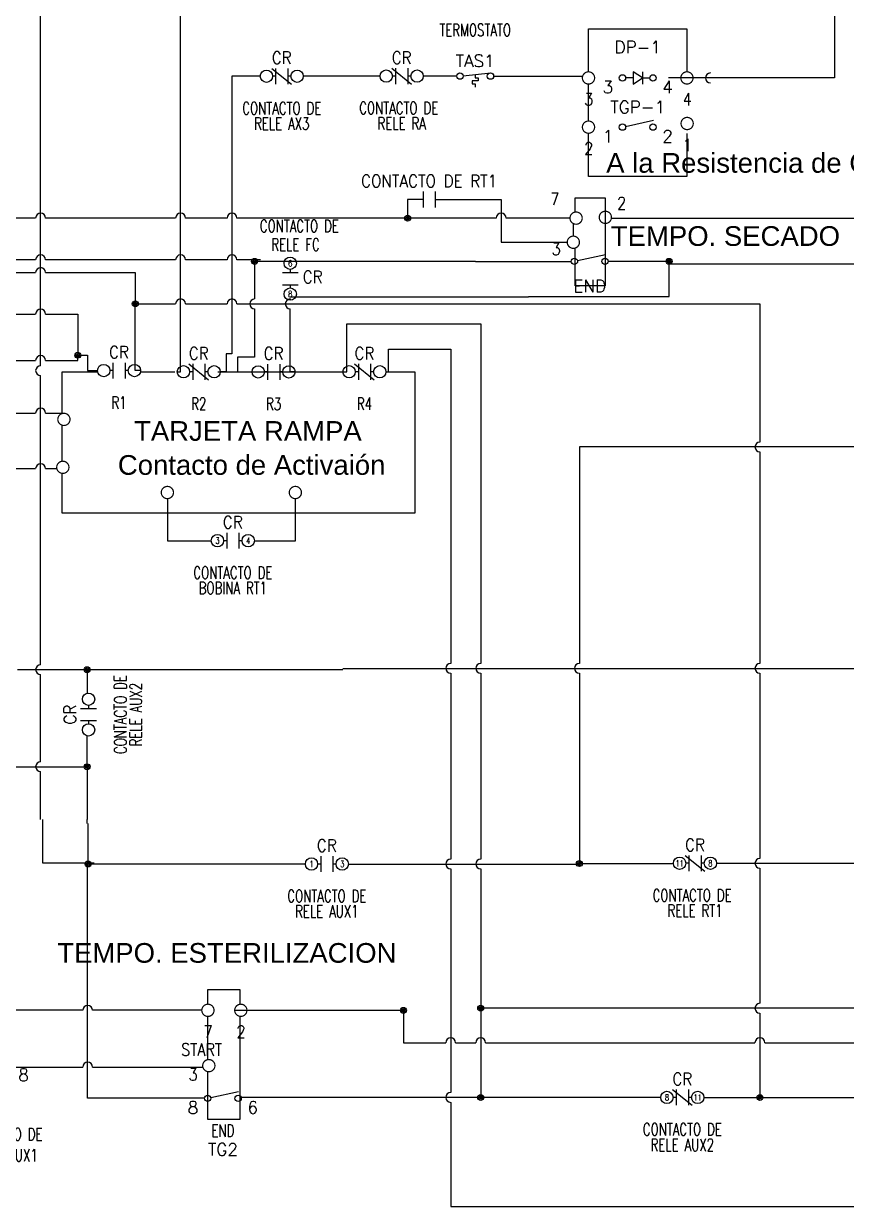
# Model space of a CAD drawing. Header units: inches. Extents: x 15.7 to 38.5, y 5.8 to 26.2.
# Drawn here: x 24.03 to 32.39, y 7.15 to 19.16 of the extents above; entities that cross this region are included whole.
import ezdxf
from ezdxf.enums import TextEntityAlignment as Align

# ---------------------------------------------------------------- set-up
doc = ezdxf.new("R2010")
doc.units = ezdxf.units.IN
doc.header["$MEASUREMENT"] = 0
for name, color, linetype in [('DESC', 150, 'Continuous'), ('DESCCHILD', 20, 'Continuous'), ('LOCBOX', 92, 'Continuous'), ('SYMS', 7, 'Continuous'), ('TAGS', 150, 'Continuous'), ('TERMS', 123, 'Continuous'), ('WIRES', 7, 'Continuous')]:
    doc.layers.add(name, color=color, linetype=linetype)
doc.styles.get("Standard").update_dxf_attribs({"font": 'arial.ttf'})
doc.styles.add('WD', font='romans.shx')

# ---------------------------------------------------------------- blocks, each defined once
blk = doc.blocks.new('HDI1T')
for p, q in [((-0.047, 0), (-0.125, 0)), ((0.047, 0), (-0.047, 0.062)), ((-0.047, 0.062), (-0.047, -0.062)), ((-0.047, -0.062), (0.047, 0)), ((0.047, 0.062), (0.047, -0.062)), ((0.047, 0), (0.125, 0))]:
    blk.add_line(p, q)
for centre in [(-0.155, 0), (0.155, 0)]:
    blk.add_circle(centre, 0.0322)
at = {"style": 'WD'}
for tag, width, p in [('INST', 0.7, (0, 0.888)), ('LOC', 0.7, (0, 0.719)), ('DESC1', 0.7, (0, 0.562)), ('DESC2', 0.7, (0, 0.406)), ('RATING1', 0.9, (0.006, 0.094))]:
    blk.add_attdef(tag, text='', height=0.125, dxfattribs=dict(at, width=width)).set_placement(p, align=Align.CENTER)
blk.add_attdef('TAG1', text='', height=0.125, dxfattribs=at).set_placement((0, 0.25), align=Align.CENTER)
for tag, p, height, flags in [('FAMILY', (0.205, 0.152), 0.01, 9), ('WDBLKNAM', (0.205, 0.134), 0.01, 9), ('X4TERM01', (-0.188, 0), 0.0125, 1), ('X1TERM02', (0.188, 0), 0.0125, 1)]:
    blk.add_attdef(tag, p, '', height=height, dxfattribs=dict(at, flags=flags))
at = {"linetype": 'Continuous', "style": 'WD', "flags": 9}
for tag, p in [('ASSYCODE', (0.219, 0.062)), ('MFG', (0.228, 0.089)), ('CAT', (0.23, 0.108))]:
    blk.add_attdef(tag, text='', height=0.01, dxfattribs=at).set_placement(p, align=Align.CENTER)
at = {"linetype": 'Continuous', "style": 'WD', "flags": 8}
blk.add_attdef('TERM01', text='', height=0.125, dxfattribs=at).set_placement((-0.25, -0.031), align=Align.TOP_RIGHT)
blk.add_attdef('TERM02', text='', height=0.125, dxfattribs=at).set_placement((0.25, -0.031), align=Align.TOP_LEFT)
at = {"style": 'WD', "width": 0.9}
blk.add_attdef('RATING2', text='', height=0.125, dxfattribs=at).set_placement((0.006, -0.188), align=Align.TOP_CENTER)
blk = doc.blocks.new('HT0002_1-')
at = {"const_width": 0.0125}
blk.add_lwpolyline([(0, 0.062, 1), (0, -0.062, 1)], format="xyb", close=True, dxfattribs=at)
at = {"style": 'WD', "width": 0.85}
for tag, p in [('INST', (0, 0.416)), ('LOC', (0, 0.26)), ('CNT', (0.001, 0.108)), ('TAGSTRIP', (0.002, -0.279)), ('DESC1', (0, -0.453)), ('DESC2', (0, -0.625)), ('DESC3', (0, -0.797))]:
    blk.add_attdef(tag, text='', height=0.125, dxfattribs=at).set_placement(p, align=Align.CENTER)
at = {"style": 'WD', "flags": 1}
for tag, p, height in [('X4TERM01', (-0.062, 0), 0.0125), ('X4TERMDESC01', (-0.055, -0.023), 0.025), ('X2TERMDESC01', (-0.006, 0.029), 0.025), ('STRIPSEQ', (0, 0), 0.00125), ('X2TERM01', (0, 0.062), 0.0125), ('X2PIN01', (0.033, 0.084), 0.0125), ('X1TERMDESC01', (0.039, 0.007), 0.025), ('X1TERM01', (0.062, 0), 0.0125), ('X1PIN01', (0.087, 0.016), 0.0125), ('X4PIN01', (-0.114, -0.038), 0.0125), ('LINKTERM', (0, -0.002), 0.00125), ('X8TERM01', (0, -0.062), 0.0125), ('X8TERMDESC01', (0, -0.054), 0.025), ('X8PIN01', (0.026, -0.096), 0.0125)]:
    blk.add_attdef(tag, p, '', height=height, dxfattribs=at)
at = {"linetype": 'Continuous', "style": 'WD', "width": 0.8, "flags": 1}
blk.add_attdef('MFG', text='', height=0.109, dxfattribs=at).set_placement((0.088, -0.406), align=Align.RIGHT)
at = {"style": 'WD', "width": 0.7, "flags": 1}
blk.add_attdef('ASSYCODE', (0.062, -0.281), '', height=0.01, dxfattribs=at)
at = {"style": 'WD', "flags": 9}
for tag, p in [('WDTYPE', (0.121, -0.263)), ('WDBLKNAM', (0.059, -0.575))]:
    blk.add_attdef(tag, text='', height=0.01, dxfattribs=at).set_placement(p, align=Align.RIGHT)
at = {"linetype": 'Continuous', "style": 'WD', "width": 0.8, "flags": 1}
blk.add_attdef('CAT', (-0.131, -0.563), '', height=0.109, dxfattribs=at)
blk = doc.blocks.new('HTG11')
blk.add_line((-0.124, 0.007), (0.159, 0.071))
for centre in [(-0.155, 0), (0.155, 0)]:
    blk.add_circle(centre, 0.0322)
at = {"style": 'WD', "width": 0.7}
for tag, p in [('INST', (0, 0.779)), ('LOC', (0, 0.609)), ('DESC1', (0, 0.453)), ('DESC2', (0, 0.297)), ('XREF', (0, -0.236)), ('WDTAGALT', (0, -0.391))]:
    blk.add_attdef(tag, text='', height=0.125, dxfattribs=at).set_placement(p, align=Align.CENTER)
at = {"style": 'WD'}
blk.add_attdef('TAG1', text='', height=0.125, dxfattribs=at).set_placement((0, 0.141), align=Align.CENTER)
for tag, p in [('X2LINK', (0, 0.266)), ('X8LINK', (0, -0.062))]:
    blk.add_attdef(tag, p, '', height=0.01, dxfattribs=at)
for tag, p, height, flags in [('X4TERM01', (-0.188, 0), 0.0125, 1), ('FAMILY', (0.038, 0.037), 0.01, 9), ('CONTACT', (0.038, 0.02), 0.01, 1), ('X1TERM02', (0.188, 0), 0.0125, 1)]:
    blk.add_attdef(tag, p, '', height=height, dxfattribs=dict(at, flags=flags))
at = {"linetype": 'Continuous', "style": 'WD', "flags": 9}
for tag, p in [('CAT', (0.063, -0.007)), ('ASSYCODE', (0.062, -0.043)), ('MFG', (0.063, -0.027))]:
    blk.add_attdef(tag, text='', height=0.01, dxfattribs=at).set_placement(p, align=Align.CENTER)
at = {"linetype": 'Continuous', "style": 'WD', "flags": 8}
blk.add_attdef('TERM01', text='', height=0.125, dxfattribs=at).set_placement((-0.25, -0.031), align=Align.TOP_RIGHT)
blk.add_attdef('TERM02', text='', height=0.125, dxfattribs=at).set_placement((0.25, -0.031), align=Align.TOP_LEFT)
blk = doc.blocks.new('HCR21T')
for p, q in [((-0.062, 0), (-0.094, 0)), ((0.094, 0), (0.062, 0))]:
    blk.add_line(p, q)
at = {"linetype": 'Continuous'}
for p, q in [((-0.062, 0.08), (-0.062, -0.08)), ((0.062, 0.08), (0.062, -0.08))]:
    blk.add_line(p, q, dxfattribs=at)
for centre in [(-0.156, 0), (0.156, 0)]:
    blk.add_circle(centre, 0.0625)
at = {"style": 'WD'}
for tag, width, p in [('INST', 0.7, (0, 0.451)), ('LOC', 0.7, (0, 0.281)), ('TAG2', 0.9, (0, 0.125)), ('XREF', 0.7, (0, -0.235)), ('DESC1', 0.7, (0, -0.387)), ('DESC2', 0.7, (0, -0.543))]:
    blk.add_attdef(tag, text='', height=0.125, dxfattribs=dict(at, width=width)).set_placement(p, align=Align.CENTER)
for tag, p in [('X2LINK', (0, 0.125)), ('X8LINK', (0, -0.125))]:
    blk.add_attdef(tag, p, '', height=0.01, dxfattribs=at)
at = {"linetype": 'Continuous', "style": 'WD', "width": 0.8, "flags": 8}
for tag, p in [('TERM01', (-0.156, 0)), ('TERM02', (0.156, 0))]:
    blk.add_attdef(tag, text='', height=0.0625, dxfattribs=at).set_placement(p, align=Align.MIDDLE_CENTER)
at = {"style": 'WD'}
for tag, p, height, flags in [('X4TERM01', (-0.219, 0), 0.0125, 1), ('FAMILY', (0.097, 0.053), 0.01, 9), ('CONTACT', (0.097, 0.036), 0.01, 1), ('X1TERM02', (0.219, 0), 0.0125, 1)]:
    blk.add_attdef(tag, p, '', height=height, dxfattribs=dict(at, flags=flags))
blk = doc.blocks.new('HTS12')
at = {"linetype": 'Continuous'}
blk.add_line((-0.123, 0.002), (0.159, 0.033), dxfattribs=at)
for p, q in [((0, 0.015), (0, -0.017)), ((0.031, -0.048), (-0.031, -0.048)), ((-0.031, -0.048), (-0.031, -0.079)), ((-0.031, -0.079), (0, -0.079)), ((0, -0.017), (0.031, -0.017)), ((0, -0.079), (0, -0.111)), ((0.031, -0.017), (0.031, -0.048))]:
    blk.add_line(p, q)
for centre in [(-0.155, 0), (0.155, 0)]:
    blk.add_circle(centre, 0.0322)
at = {"style": 'WD', "width": 0.7}
for tag, p in [('INST', (0, 0.732)), ('LOC', (0, 0.562)), ('DESC1', (0, 0.406)), ('DESC2', (0, 0.25)), ('XREF', (0, -0.314))]:
    blk.add_attdef(tag, text='', height=0.125, dxfattribs=at).set_placement(p, align=Align.CENTER)
at = {"style": 'WD'}
blk.add_attdef('TAG1', text='', height=0.125, dxfattribs=at).set_placement((0, 0.094), align=Align.CENTER)
for tag, p, height, flags in [('X4TERM01', (-0.188, 0), 0.0125, 1), ('FAMILY', (0.038, 0.037), 0.01, 9), ('CONTACT', (0.038, 0.02), 0.01, 1), ('X1TERM02', (0.188, 0), 0.0125, 1)]:
    blk.add_attdef(tag, p, '', height=height, dxfattribs=dict(at, flags=flags))
for tag, p in [('X2LINK', (0, 0.078)), ('X8LINK', (0, -0.141))]:
    blk.add_attdef(tag, p, '', height=0.01, dxfattribs=at)
at = {"linetype": 'Continuous', "style": 'WD', "flags": 9}
for tag, p in [('CAT', (0.063, -0.007)), ('ASSYCODE', (0.062, -0.047)), ('MFG', (0.063, -0.027))]:
    blk.add_attdef(tag, text='', height=0.01, dxfattribs=at).set_placement(p, align=Align.CENTER)
at = {"linetype": 'Continuous', "style": 'WD', "flags": 8}
blk.add_attdef('TERM01', text='', height=0.125, dxfattribs=at).set_placement((-0.25, -0.016), align=Align.TOP_RIGHT)
blk.add_attdef('TERM02', text='', height=0.125, dxfattribs=at).set_placement((0.25, -0.016), align=Align.TOP_LEFT)
at = {"style": 'WD', "width": 0.7}
for tag, p in [('RATING1', (0.275, -0.299)), ('WDTAGALT', (0.281, -0.466))]:
    blk.add_attdef(tag, p, '', height=0.125, dxfattribs=at)
blk = doc.blocks.new('HCR22T')
at = {"linetype": 'Continuous'}
for p, q in [((-0.1, 0.08), (0.1, -0.08)), ((-0.062, 0.08), (-0.062, -0.08)), ((0.062, 0.08), (0.062, -0.08))]:
    blk.add_line(p, q, dxfattribs=at)
for p, q in [((-0.062, 0), (-0.094, 0)), ((0.094, 0), (0.062, 0))]:
    blk.add_line(p, q)
for centre in [(-0.156, 0), (0.156, 0)]:
    blk.add_circle(centre, 0.0625)
at = {"style": 'WD'}
for tag, width, p in [('INST', 0.7, (0, 0.451)), ('LOC', 0.7, (0, 0.281)), ('TAG2', 0.9, (0, 0.125)), ('XREF', 0.7, (0, -0.235)), ('DESC1', 0.7, (0, -0.387)), ('DESC2', 0.7, (0, -0.543)), ('DESC3', 0.7, (0, -0.699))]:
    blk.add_attdef(tag, text='', height=0.125, dxfattribs=dict(at, width=width)).set_placement(p, align=Align.CENTER)
for tag, p in [('X2LINK', (0, 0.125)), ('X8LINK', (0, -0.125))]:
    blk.add_attdef(tag, p, '', height=0.01, dxfattribs=at)
at = {"linetype": 'Continuous', "style": 'WD', "width": 0.8, "flags": 8}
for tag, p in [('TERM01', (-0.156, 0)), ('TERM02', (0.156, 0))]:
    blk.add_attdef(tag, text='', height=0.0625, dxfattribs=at).set_placement(p, align=Align.MIDDLE_CENTER)
at = {"style": 'WD'}
for tag, p, height, flags in [('X4TERM01', (-0.219, 0), 0.0125, 1), ('FAMILY', (0.097, 0.053), 0.01, 9), ('CONTACT', (0.097, 0.036), 0.01, 1), ('X1TERM02', (0.219, 0), 0.0125, 1)]:
    blk.add_attdef(tag, p, '', height=height, dxfattribs=dict(at, flags=flags))
blk = doc.blocks.new('WDDOT')
for radius in [0.03, 0.0187, 0.00929]:
    blk.add_circle((0, 0), radius)
blk = doc.blocks.new('VCR21T')
at = {"linetype": 'Continuous'}
for p, q in [((-0.08, 0.062), (0.08, 0.062)), ((-0.08, -0.062), (0.08, -0.062))]:
    blk.add_line(p, q, dxfattribs=at)
for p, q in [((0, 0.094), (0, 0.062)), ((0, -0.062), (0, -0.094))]:
    blk.add_line(p, q)
for centre in [(0, 0.156), (0, -0.156)]:
    blk.add_circle(centre, 0.0625)
at = {"style": 'WD'}
for tag, p, width in [('INST', (0.125, 0.326), 0.7), ('LOC', (0.125, 0.156), 0.7), ('TAG2', (0.127, -0.045), 0.9), ('XREF', (0.129, -0.199), 0.7), ('DESC1', (0.129, -0.351), 0.7), ('DESC2', (0.129, -0.499), 0.7), ('DESC3', (0.129, -0.646), 0.7)]:
    blk.add_attdef(tag, p, '', height=0.125, dxfattribs=dict(at, width=width))
at = {"linetype": 'Continuous', "style": 'WD', "width": 0.8, "flags": 8}
for tag, p in [('TERM01', (0, 0.156)), ('TERM02', (0, -0.156))]:
    blk.add_attdef(tag, text='', height=0.0625, dxfattribs=at).set_placement(p, align=Align.MIDDLE_CENTER)
at = {"style": 'WD'}
for tag, p, height, flags in [('X2TERM01', (0, 0.219), 0.0125, 1), ('FAMILY', (-0.181, 0.003), 0.01, 9), ('CONTACT', (-0.181, -0.014), 0.01, 1), ('X8TERM02', (0, -0.219), 0.0125, 1)]:
    blk.add_attdef(tag, p, '', height=height, dxfattribs=dict(at, flags=flags))
at = {"color": 7, "style": 'WD'}
for tag, p in [('X4LINK', (-0.141, 0)), ('X1LINK', (0.125, 0))]:
    blk.add_attdef(tag, p, '', height=0.01, dxfattribs=at)
blk = doc.blocks.new('HCR21')
at = {"linetype": 'Continuous'}
for p, q in [((-0.062, 0.08), (-0.062, -0.08)), ((0.062, 0.08), (0.062, -0.08))]:
    blk.add_line(p, q, dxfattribs=at)
at = {"style": 'WD'}
for tag, width, p in [('INST', 0.7, (0, 0.451)), ('LOC', 0.7, (0, 0.281)), ('TAG2', 0.9, (0, 0.125)), ('XREF', 0.7, (0, -0.297)), ('DESC1', 0.7, (0, -0.449)), ('DESC2', 0.7, (0, -0.597)), ('DESC3', 0.7, (0, -0.744))]:
    blk.add_attdef(tag, text='', height=0.125, dxfattribs=dict(at, width=width)).set_placement(p, align=Align.CENTER)
for tag, p in [('X2LINK', (0, 0.125)), ('X8LINK', (0, -0.125))]:
    blk.add_attdef(tag, p, '', height=0.01, dxfattribs=at)
for tag, p, height, flags in [('X4TERM01', (-0.062, 0), 0.0125, 1), ('X1TERM02', (0.062, 0), 0.0125, 1), ('FAMILY', (0.097, 0.053), 0.01, 9), ('CONTACT', (0.097, 0.036), 0.01, 1)]:
    blk.add_attdef(tag, p, '', height=height, dxfattribs=dict(at, flags=flags))
at = {"linetype": 'Continuous', "style": 'WD', "flags": 8}
blk.add_attdef('TERM01', text='', height=0.125, dxfattribs=at).set_placement((-0.125, -0.016), align=Align.TOP_RIGHT)
blk.add_attdef('TERM02', text='', height=0.125, dxfattribs=at).set_placement((0.125, -0.016), align=Align.TOP_LEFT)

msp = doc.modelspace()

# ---------------------------------------------------------------- linework, layer by layer
at = {"layer": 'LOCBOX'}
for points in [[(29.77, 18.669), (29.77, 19.107), (30.77, 19.107), (30.77, 18.669)], [(29.77, 18.169), (29.77, 18.544)], [(30.77, 18.044), (30.77, 17.607), (29.77, 17.607), (29.77, 18.044)], [(29.635, 17.245), (29.635, 17.389), (29.94, 17.389), (29.94, 16.495), (29.635, 16.495), (29.635, 16.876)], [(29.617, 17.001), (29.617, 17.12)], [(27.71, 15.621), (28.007, 15.621), (28.007, 14.188), (24.424, 14.188), (24.424, 14.589)], [(24.424, 15.201), (24.424, 15.621), (24.782, 15.621)], [(25.22, 15.621), (25.567, 15.621)], [(26.005, 15.621), (26.314, 15.621)], [(26.177, 15.621), (27.273, 15.621)], [(24.424, 14.714), (24.424, 15.076)], [(25.903, 9.2), (25.903, 9.347), (26.228, 9.347), (26.228, 9.2)], [(26.228, 9.075), (26.228, 8.027), (25.903, 8.027), (25.903, 8.512)], [(25.903, 8.637), (25.903, 9.075)]]:
    msp.add_lwpolyline(points, dxfattribs=at)
at = {"layer": 'WIRES'}
for p, q in [((24.204, 15.684), (24.204, 23.104)), ((32.27, 22.107), (32.27, 18.607)), ((25.626, 15.622), (25.626, 19.824)), ((26.435, 18.624), (26.148, 18.624)), ((26.148, 18.624), (26.148, 15.806)), ((27.653, 18.625), (26.872, 18.625)), ((28.431, 18.625), (28.09, 18.625)), ((28.806, 18.625), (29.707, 18.625)), ((32.27, 18.607), (30.582, 18.607)), ((28.088, 17.372), (27.933, 17.372)), ((27.933, 17.372), (27.933, 17.183)), ((28.213, 17.372), (28.883, 17.372)), ((28.883, 17.372), (28.883, 16.938)), ((24.154, 17.183), (22.198, 17.183)), ((25.576, 17.183), (24.254, 17.183)), ((26.098, 17.183), (25.676, 17.183)), ((28.609, 17.183), (26.198, 17.183)), ((28.833, 17.183), (28.609, 17.183)), ((29.581, 17.183), (28.933, 17.183)), ((30.003, 17.184), (33.12, 17.184)), ((28.883, 16.938), (29.554, 16.938)), ((24.154, 16.759), (22.248, 16.759)), ((25.576, 16.759), (24.254, 16.759)), ((26.098, 16.759), (25.676, 16.759)), ((26.437, 16.759), (26.198, 16.759)), ((28.622, 16.744), (26.378, 16.744)), ((26.378, 16.744), (26.378, 16.362)), ((28.622, 16.744), (29.108, 16.744)), ((29.108, 16.744), (29.595, 16.744)), ((30.56, 16.744), (29.97, 16.744)), ((30.589, 16.763), (30.56, 16.763)), ((30.589, 16.386), (30.589, 16.763)), ((30.589, 16.72), (33.115, 16.72)), ((22.248, 16.63), (24.154, 16.63)), ((24.254, 16.63), (25.166, 16.63)), ((25.166, 16.63), (25.166, 16.312)), ((26.74, 16.383), (29.162, 16.383)), ((26.74, 16.362), (26.74, 16.349)), ((29.162, 16.386), (30.589, 16.386)), ((25.166, 15.634), (25.166, 16.312)), ((25.166, 16.312), (25.576, 16.312)), ((25.676, 16.312), (26.098, 16.312)), ((26.198, 16.312), (31.511, 16.312)), ((26.378, 16.262), (26.378, 15.77)), ((26.74, 15.621), (26.74, 16.262)), ((31.511, 16.312), (31.511, 14.909)), ((23.93, 16.209), (24.154, 16.209)), ((24.254, 16.209), (24.582, 16.209)), ((24.582, 16.209), (24.582, 15.79)), ((27.316, 15.622), (27.316, 16.108)), ((27.316, 16.108), (28.675, 16.108)), ((28.675, 16.108), (28.675, 12.66)), ((22.248, 15.737), (24.154, 15.737)), ((24.254, 15.737), (24.582, 15.737)), ((24.582, 15.79), (24.682, 15.79)), ((24.582, 15.737), (24.582, 15.79)), ((24.682, 15.79), (24.682, 15.634)), ((26.148, 15.806), (26.089, 15.806)), ((26.089, 15.806), (26.089, 15.622)), ((26.378, 15.77), (26.203, 15.77)), ((26.203, 15.77), (26.203, 15.621)), ((27.738, 15.622), (27.738, 15.851)), ((27.738, 15.851), (28.37, 15.851)), ((28.37, 15.851), (28.37, 12.66)), ((24.682, 15.634), (24.782, 15.634)), ((25.22, 15.634), (25.166, 15.634)), ((25.592, 15.622), (25.626, 15.622)), ((26.089, 15.622), (26.03, 15.622)), ((26.203, 15.621), (26.353, 15.621)), ((26.79, 15.621), (26.74, 15.621)), ((27.276, 15.622), (27.316, 15.622)), ((24.204, 12.647), (24.204, 15.584)), ((22.553, 15.203), (24.154, 15.203)), ((24.254, 15.203), (24.441, 15.203)), ((33.17, 14.859), (29.677, 14.859)), ((29.677, 14.859), (29.677, 14.739)), ((31.511, 14.809), (31.511, 12.66)), ((29.677, 14.739), (29.677, 12.66)), ((23.485, 14.639), (24.154, 14.639)), ((24.254, 14.639), (24.367, 14.639)), ((25.492, 14.333), (25.492, 13.907)), ((26.792, 13.907), (26.792, 14.333)), ((25.492, 13.907), (25.939, 13.907)), ((26.376, 13.907), (26.792, 13.907)), ((23.97, 12.597), (24.677, 12.597)), ((24.204, 11.661), (24.204, 12.547)), ((24.677, 12.597), (24.677, 12.478)), ((24.677, 12.597), (27.274, 12.597)), ((27.274, 12.61), (32.467, 12.61)), ((28.37, 12.56), (28.37, 10.673)), ((28.675, 12.56), (28.675, 10.673)), ((29.677, 12.56), (29.677, 10.627)), ((31.511, 12.56), (31.511, 10.68)), ((24.677, 12.478), (24.677, 12.36)), ((24.677, 11.767), (24.677, 11.922)), ((24.677, 11.611), (24.677, 11.767)), ((23.236, 11.611), (24.677, 11.611)), ((24.204, 11.076), (24.204, 11.561)), ((24.677, 11.611), (24.677, 11.076)), ((24.224, 11.076), (24.224, 10.636)), ((24.677, 11.035), (24.677, 11.076)), ((24.687, 10.623), (24.687, 11.035)), ((24.224, 10.636), (24.75, 10.636)), ((24.682, 8.243), (24.682, 10.615)), ((26.894, 10.623), (24.687, 10.623)), ((27.331, 10.623), (29.677, 10.623)), ((28.37, 10.573), (28.37, 8.302)), ((28.675, 10.573), (28.675, 8.252)), ((29.677, 10.627), (30.633, 10.627)), ((31.071, 10.63), (35.224, 10.63)), ((31.511, 10.58), (31.511, 9.208)), ((24.632, 9.137), (22.198, 9.137)), ((25.841, 9.137), (24.732, 9.137)), ((26.176, 9.137), (27.89, 9.137)), ((27.89, 9.137), (27.89, 9.102)), ((35.224, 9.158), (28.675, 9.158)), ((27.89, 9.102), (27.89, 8.808)), ((31.511, 9.108), (31.511, 8.252)), ((27.89, 8.808), (28.32, 8.808)), ((28.42, 8.808), (28.625, 8.808)), ((28.725, 8.808), (31.461, 8.808)), ((31.561, 8.808), (37.066, 8.808)), ((23.914, 8.56), (24.632, 8.56)), ((24.732, 8.56), (25.851, 8.56)), ((25.868, 8.243), (24.682, 8.243)), ((30.504, 8.252), (26.243, 8.252)), ((28.37, 8.202), (28.37, 7.146)), ((30.942, 8.252), (35.38, 8.252)), ((28.37, 7.146), (35.224, 7.146))]:
    msp.add_line(p, q, dxfattribs=at)
for centre, start, end in [((31.009, 18.607), 90, 270), ((24.204, 17.183), 0, 180), ((25.626, 17.183), 0, 180), ((26.148, 17.183), 0, 180), ((28.883, 17.183), 0, 180), ((24.204, 16.759), 0, 180), ((25.626, 16.759), 0, 180), ((26.148, 16.759), 0, 180), ((24.204, 16.63), 0, 180), ((25.626, 16.312), 0, 180), ((26.148, 16.312), 0, 180), ((26.378, 16.312), 90, 270), ((26.74, 16.312), 90, 270), ((24.204, 16.209), 0, 180), ((24.204, 15.737), 0, 180), ((24.204, 15.634), 90, 270), ((24.204, 15.203), 0, 180), ((31.511, 14.859), 90, 270), ((24.204, 14.639), 0, 180), ((24.204, 12.597), 90, 270), ((28.37, 12.61), 90, 270), ((28.675, 12.61), 90, 270), ((29.677, 12.61), 90, 270), ((31.511, 12.61), 90, 270), ((24.204, 11.611), 90, 270), ((28.37, 10.623), 90, 270), ((28.675, 10.623), 90, 270), ((31.511, 10.63), 90, 270), ((24.682, 9.137), 0, 180), ((31.511, 9.158), 90, 270), ((28.37, 8.808), 0, 180), ((28.675, 8.808), 0, 180), ((31.511, 8.808), 0, 180), ((24.682, 8.56), 0, 180), ((28.37, 8.252), 90, 270)]:
    msp.add_arc(centre, 0.05, start, end, dxfattribs=at)

# ---------------------------------------------------------------- block references
at = {"layer": 'SYMS'}
ref = msp.add_blockref('HTS12', (28.619, 18.625), dxfattribs=at)
ref.add_attrib('DESC1', 'TERMOSTATO', dxfattribs={"layer": 'DESC', "height": 0.125, "style": 'WD', "width": 0.7}).set_placement((28.619, 19.031), align=Align.CENTER)
ref.add_attrib('TAG1', 'TAS1', dxfattribs={"layer": 'TAGS', "height": 0.125, "style": 'WD'}).set_placement((28.619, 18.718), align=Align.CENTER)
ref = msp.add_blockref('HDI1T', (30.27, 18.607), dxfattribs=at)
ref.add_attrib('TERM01', '3', dxfattribs={"layer": 'TERMS', "linetype": 'Continuous', "height": 0.125, "style": 'WD', "flags": 8}).set_placement((30.02, 18.576), align=Align.TOP_RIGHT)
ref.add_attrib('TERM02', '4', dxfattribs={"layer": 'TERMS', "linetype": 'Continuous', "height": 0.125, "style": 'WD', "flags": 8}).set_placement((30.52, 18.576), align=Align.TOP_LEFT)
ref.add_attrib('TAG1', 'DP-1', dxfattribs={"layer": 'TAGS', "height": 0.125, "style": 'WD'}).set_placement((30.27, 18.857), align=Align.CENTER)
ref = msp.add_blockref('HCR22T', (26.654, 18.624), dxfattribs=at)
ref.add_attrib('DESC2', 'RELE AX3', dxfattribs={"layer": 'DESCCHILD', "height": 0.125, "style": 'WD', "width": 0.7}).set_placement((26.654, 18.081), align=Align.CENTER)
ref.add_attrib('DESC1', 'CONTACTO DE', dxfattribs={"layer": 'DESCCHILD', "height": 0.125, "style": 'WD', "width": 0.7}).set_placement((26.654, 18.237), align=Align.CENTER)
ref.add_attrib('TAG2', 'CR', dxfattribs={"layer": 'TAGS', "height": 0.125, "style": 'WD', "width": 0.9}).set_placement((26.654, 18.749), align=Align.CENTER)
ref = msp.add_blockref('HCR22T', (27.872, 18.625), dxfattribs=at)
ref.add_attrib('DESC2', 'RELE RA', dxfattribs={"layer": 'DESCCHILD', "height": 0.125, "style": 'WD', "width": 0.7}).set_placement((27.872, 18.082), align=Align.CENTER)
ref.add_attrib('DESC1', 'CONTACTO DE ', dxfattribs={"layer": 'DESCCHILD', "height": 0.125, "style": 'WD', "width": 0.7}).set_placement((27.872, 18.238), align=Align.CENTER)
ref.add_attrib('TAG2', 'CR', dxfattribs={"layer": 'TAGS', "height": 0.125, "style": 'WD', "width": 0.9}).set_placement((27.872, 18.75), align=Align.CENTER)
ref = msp.add_blockref('HT0002_1-', (29.77, 18.607), dxfattribs=at)
ref.add_attrib('TAGSTRIP', '3', dxfattribs={"layer": 'TAGS', "height": 0.125, "style": 'WD', "width": 0.85}).set_placement((29.772, 18.328), align=Align.CENTER)
ref = msp.add_blockref('HT0002_1-', (30.77, 18.607), dxfattribs=at)
ref.add_attrib('TAGSTRIP', '4', dxfattribs={"layer": 'TAGS', "height": 0.125, "style": 'WD', "width": 0.85}).set_placement((30.772, 18.328), align=Align.CENTER)
ref = msp.add_blockref('HTG11', (30.27, 18.107), dxfattribs=at)
ref.add_attrib('TERM02', '2', dxfattribs={"layer": 'TERMS', "linetype": 'Continuous', "height": 0.125, "style": 'WD', "flags": 8}).set_placement((30.52, 18.076), align=Align.TOP_LEFT)
ref.add_attrib('TERM01', '1', dxfattribs={"layer": 'TERMS', "linetype": 'Continuous', "height": 0.125, "style": 'WD', "flags": 8}).set_placement((30.02, 18.076), align=Align.TOP_RIGHT)
ref.add_attrib('TAG1', 'TGP-1', dxfattribs={"layer": 'TAGS', "height": 0.125, "style": 'WD'}).set_placement((30.27, 18.248), align=Align.CENTER)
ref = msp.add_blockref('HT0002_1-', (29.77, 18.107), dxfattribs=at)
ref.add_attrib('TAGSTRIP', '2', dxfattribs={"layer": 'TAGS', "height": 0.125, "style": 'WD', "width": 0.85}).set_placement((29.772, 17.828), align=Align.CENTER)
ref = msp.add_blockref('HT0002_1-', (30.772, 18.144), dxfattribs=at)
ref.add_attrib('TAGSTRIP', '1', dxfattribs={"layer": 'TAGS', "height": 0.125, "style": 'WD', "width": 0.85}).set_placement((30.774, 17.864), align=Align.CENTER)
ref = msp.add_blockref('HCR21', (28.151, 17.372), dxfattribs=at)
ref.add_attrib('TAG2', 'CONTACTO DE RT1', dxfattribs={"layer": 'TAGS', "height": 0.125, "style": 'WD', "width": 0.9}).set_placement((28.151, 17.497), align=Align.CENTER)
ref = msp.add_blockref('HT0002_1-', (29.644, 17.183), dxfattribs=at)
ref.add_attrib('TAGSTRIP', '7', dxfattribs={"layer": 'TAGS', "height": 0.125, "style": 'WD', "width": 0.85}).set_placement((29.428, 17.315), align=Align.CENTER)
ref = msp.add_blockref('HT0002_1-', (29.941, 17.191), dxfattribs=at)
ref.add_attrib('TAGSTRIP', '2', dxfattribs={"layer": 'TAGS', "height": 0.125, "style": 'WD', "width": 0.85}).set_placement((30.106, 17.272), align=Align.CENTER)
for name, p in [('WDDOT', (27.933, 17.183)), ('WDDOT', (26.378, 16.744)), ('WDDOT', (30.589, 16.744)), ('WDDOT', (25.166, 16.312)), ('WDDOT', (24.582, 15.79)), ('HT0002_1-', (24.441, 15.139)), ('HT0002_1-', (24.43, 14.652)), ('HT0002_1-', (25.492, 14.396)), ('HT0002_1-', (26.792, 14.396)), ('WDDOT', (24.677, 12.597)), ('WDDOT', (24.677, 11.611)), ('WDDOT', (24.687, 10.623)), ('WDDOT', (24.687, 10.623)), ('WDDOT', (29.677, 10.627)), ('WDDOT', (27.89, 9.137)), ('WDDOT', (28.675, 9.158)), ('WDDOT', (28.675, 8.252)), ('WDDOT', (31.511, 8.252))]:
    msp.add_blockref(name, p, dxfattribs=at)
ref = msp.add_blockref('VCR21T', (26.74, 16.568), dxfattribs=at)
ref.add_attrib('DESC2', 'RELE FC', (26.548, 16.852), dxfattribs={"layer": 'DESCCHILD', "height": 0.125, "style": 'WD', "width": 0.7})
ref.add_attrib('DESC1', 'CONTACTO DE', (26.431, 17.041), dxfattribs={"layer": 'DESCCHILD', "height": 0.125, "style": 'WD', "width": 0.7})
ref.add_attrib('TAG2', 'CR', (26.867, 16.523), dxfattribs={"layer": 'TAGS', "height": 0.125, "style": 'WD', "width": 0.9})
ref.add_attrib('TERM02', '8', dxfattribs={"layer": 'TERMS', "linetype": 'Continuous', "height": 0.0625, "style": 'WD', "width": 0.8, "flags": 8}).set_placement((26.74, 16.412), align=Align.MIDDLE_CENTER)
ref.add_attrib('TERM01', '6', dxfattribs={"layer": 'TERMS', "linetype": 'Continuous', "height": 0.0625, "style": 'WD', "width": 0.8, "flags": 8}).set_placement((26.74, 16.724), align=Align.MIDDLE_CENTER)
ref = msp.add_blockref('HT0002_1-', (29.616, 16.938), dxfattribs=at)
ref.add_attrib('TAGSTRIP', '3', dxfattribs={"layer": 'TAGS', "height": 0.125, "style": 'WD', "width": 0.85}).set_placement((29.442, 16.808), align=Align.CENTER)
ref = msp.add_blockref('HTG11', (29.782, 16.744), dxfattribs=at)
ref.add_attrib('TAG1', 'END', dxfattribs={"layer": 'TAGS', "height": 0.125, "style": 'WD'}).set_placement((29.782, 16.431), align=Align.CENTER)
ref = msp.add_blockref('HCR21T', (25.001, 15.634), dxfattribs=at)
ref.add_attrib('DESC1', 'R1', dxfattribs={"layer": 'DESCCHILD', "height": 0.125, "style": 'WD', "width": 0.7}).set_placement((25.001, 15.247), align=Align.CENTER)
ref.add_attrib('TAG2', 'CR', dxfattribs={"layer": 'TAGS', "height": 0.125, "style": 'WD', "width": 0.9}).set_placement((25.001, 15.759), align=Align.CENTER)
ref = msp.add_blockref('HCR22T', (25.811, 15.622), dxfattribs=at)
ref.add_attrib('DESC1', 'R2', dxfattribs={"layer": 'DESCCHILD', "height": 0.125, "style": 'WD', "width": 0.7}).set_placement((25.811, 15.235), align=Align.CENTER)
ref.add_attrib('TAG2', 'CR', dxfattribs={"layer": 'TAGS', "height": 0.125, "style": 'WD', "width": 0.9}).set_placement((25.811, 15.747), align=Align.CENTER)
ref = msp.add_blockref('HCR21T', (26.571, 15.621), dxfattribs=at)
ref.add_attrib('DESC1', 'R3', dxfattribs={"layer": 'DESCCHILD', "height": 0.125, "style": 'WD', "width": 0.7}).set_placement((26.571, 15.234), align=Align.CENTER)
ref.add_attrib('TAG2', 'CR', dxfattribs={"layer": 'TAGS', "height": 0.125, "style": 'WD', "width": 0.9}).set_placement((26.571, 15.746), align=Align.CENTER)
ref = msp.add_blockref('HCR22T', (27.494, 15.622), dxfattribs=at)
ref.add_attrib('DESC1', 'R4', dxfattribs={"layer": 'DESCCHILD', "height": 0.125, "style": 'WD', "width": 0.7}).set_placement((27.494, 15.235), align=Align.CENTER)
ref.add_attrib('TAG2', 'CR', dxfattribs={"layer": 'TAGS', "height": 0.125, "style": 'WD', "width": 0.9}).set_placement((27.494, 15.747), align=Align.CENTER)
ref = msp.add_blockref('HCR21T', (26.157, 13.907), dxfattribs=at)
ref.add_attrib('TERM02', '4', dxfattribs={"layer": 'TERMS', "linetype": 'Continuous', "height": 0.0625, "style": 'WD', "width": 0.8, "flags": 8}).set_placement((26.314, 13.907), align=Align.MIDDLE_CENTER)
ref.add_attrib('TERM01', '3', dxfattribs={"layer": 'TERMS', "linetype": 'Continuous', "height": 0.0625, "style": 'WD', "width": 0.8, "flags": 8}).set_placement((26.001, 13.907), align=Align.MIDDLE_CENTER)
ref.add_attrib('DESC2', 'BOBINA RT1', dxfattribs={"layer": 'DESCCHILD', "height": 0.125, "style": 'WD', "width": 0.7}).set_placement((26.157, 13.364), align=Align.CENTER)
ref.add_attrib('DESC1', 'CONTACTO DE', dxfattribs={"layer": 'DESCCHILD', "height": 0.125, "style": 'WD', "width": 0.7}).set_placement((26.157, 13.52), align=Align.CENTER)
ref.add_attrib('TAG2', 'CR', dxfattribs={"layer": 'TAGS', "height": 0.125, "style": 'WD', "width": 0.9}).set_placement((26.157, 14.032), align=Align.CENTER)
ref = msp.add_blockref('HCR21T', (24.691, 12.141), dxfattribs=dict(at, rotation=90))
ref.add_attrib('DESC2', 'RELE AUX2', dxfattribs={"layer": 'DESCCHILD', "height": 0.125, "rotation": 90, "style": 'WD', "width": 0.7}).set_placement((25.234, 12.141), align=Align.CENTER)
ref.add_attrib('DESC1', 'CONTACTO DE', dxfattribs={"layer": 'DESCCHILD', "height": 0.125, "rotation": 90, "style": 'WD', "width": 0.7}).set_placement((25.078, 12.141), align=Align.CENTER)
ref.add_attrib('TAG2', 'CR', dxfattribs={"layer": 'TAGS', "height": 0.125, "rotation": 90, "style": 'WD', "width": 0.9}).set_placement((24.566, 12.141), align=Align.CENTER)
ref = msp.add_blockref('HCR21T', (27.112, 10.623), dxfattribs=at)
ref.add_attrib('TERM02', '3', dxfattribs={"layer": 'TERMS', "linetype": 'Continuous', "height": 0.0625, "style": 'WD', "width": 0.8, "flags": 8}).set_placement((27.269, 10.623), align=Align.MIDDLE_CENTER)
ref.add_attrib('TERM01', '1', dxfattribs={"layer": 'TERMS', "linetype": 'Continuous', "height": 0.0625, "style": 'WD', "width": 0.8, "flags": 8}).set_placement((26.956, 10.623), align=Align.MIDDLE_CENTER)
ref.add_attrib('DESC2', 'RELE AUX1', dxfattribs={"layer": 'DESCCHILD', "height": 0.125, "style": 'WD', "width": 0.7}).set_placement((27.112, 10.08), align=Align.CENTER)
ref.add_attrib('DESC1', 'CONTACTO DE', dxfattribs={"layer": 'DESCCHILD', "height": 0.125, "style": 'WD', "width": 0.7}).set_placement((27.112, 10.236), align=Align.CENTER)
ref.add_attrib('TAG2', 'CR', dxfattribs={"layer": 'TAGS', "height": 0.125, "style": 'WD', "width": 0.9}).set_placement((27.112, 10.748), align=Align.CENTER)
ref = msp.add_blockref('HCR22T', (30.852, 10.63), dxfattribs=at)
ref.add_attrib('TERM02', '8', dxfattribs={"layer": 'TERMS', "linetype": 'Continuous', "height": 0.0625, "style": 'WD', "width": 0.8, "flags": 8}).set_placement((31.008, 10.63), align=Align.MIDDLE_CENTER)
ref.add_attrib('TERM01', '11', dxfattribs={"layer": 'TERMS', "linetype": 'Continuous', "height": 0.0625, "style": 'WD', "width": 0.8, "flags": 8}).set_placement((30.696, 10.63), align=Align.MIDDLE_CENTER)
ref.add_attrib('DESC2', 'RELE RT1', dxfattribs={"layer": 'DESCCHILD', "height": 0.125, "style": 'WD', "width": 0.7}).set_placement((30.852, 10.087), align=Align.CENTER)
ref.add_attrib('DESC1', 'CONTACTO DE ', dxfattribs={"layer": 'DESCCHILD', "height": 0.125, "style": 'WD', "width": 0.7}).set_placement((30.852, 10.243), align=Align.CENTER)
ref.add_attrib('TAG2', 'CR', dxfattribs={"layer": 'TAGS', "height": 0.125, "style": 'WD', "width": 0.9}).set_placement((30.852, 10.755), align=Align.CENTER)
ref = msp.add_blockref('HT0002_1-', (25.904, 9.137), dxfattribs=at)
ref.add_attrib('TAGSTRIP', '7', dxfattribs={"layer": 'TAGS', "height": 0.125, "style": 'WD', "width": 0.85}).set_placement((25.906, 8.858), align=Align.CENTER)
ref = msp.add_blockref('HT0002_1-', (26.238, 9.137), dxfattribs=at)
ref.add_attrib('TAGSTRIP', '2', dxfattribs={"layer": 'TAGS', "height": 0.125, "style": 'WD', "width": 0.85}).set_placement((26.24, 8.858), align=Align.CENTER)
ref = msp.add_blockref('HCR21', (23.852, 8.56), dxfattribs=at)
ref.add_attrib('TERM02', '8', dxfattribs={"layer": 'TERMS', "linetype": 'Continuous', "height": 0.125, "style": 'WD', "flags": 8}).set_placement((23.977, 8.544), align=Align.TOP_LEFT)
ref.add_attrib('TERM01', '6', dxfattribs={"layer": 'TERMS', "linetype": 'Continuous', "height": 0.125, "style": 'WD', "flags": 8}).set_placement((23.648, 8.544), align=Align.TOP_RIGHT)
ref.add_attrib('DESC2', 'RELE AUX1', dxfattribs={"layer": 'DESCCHILD', "height": 0.125, "style": 'WD', "width": 0.7}).set_placement((23.852, 7.603), align=Align.CENTER)
ref.add_attrib('DESC1', 'CONTACTO DE ', dxfattribs={"layer": 'DESCCHILD', "height": 0.125, "style": 'WD', "width": 0.7}).set_placement((23.852, 7.816), align=Align.CENTER)
ref.add_attrib('TAG2', 'CR', dxfattribs={"layer": 'TAGS', "height": 0.125, "style": 'WD', "width": 0.9}).set_placement((23.852, 8.685), align=Align.CENTER)
ref = msp.add_blockref('HT0002_1-', (25.913, 8.575), dxfattribs=at)
ref.add_attrib('TAGSTRIP', '3', dxfattribs={"layer": 'TAGS', "height": 0.125, "style": 'WD', "width": 0.85}).set_placement((25.753, 8.423), align=Align.CENTER)
ref.add_attrib('DESC1', 'START', dxfattribs={"layer": 'DESC', "height": 0.125, "style": 'WD', "width": 0.85}).set_placement((25.84, 8.676), align=Align.CENTER)
ref = msp.add_blockref('HCR22T', (30.723, 8.252), dxfattribs=at)
ref.add_attrib('TERM02', '11', dxfattribs={"layer": 'TERMS', "linetype": 'Continuous', "height": 0.0625, "style": 'WD', "width": 0.8, "flags": 8}).set_placement((30.879, 8.252), align=Align.MIDDLE_CENTER)
ref.add_attrib('TERM01', '8', dxfattribs={"layer": 'TERMS', "linetype": 'Continuous', "height": 0.0625, "style": 'WD', "width": 0.8, "flags": 8}).set_placement((30.567, 8.252), align=Align.MIDDLE_CENTER)
ref.add_attrib('DESC2', 'RELE AUX2', dxfattribs={"layer": 'DESCCHILD', "height": 0.125, "style": 'WD', "width": 0.7}).set_placement((30.723, 7.708), align=Align.CENTER)
ref.add_attrib('DESC1', 'CONTACTO DE', dxfattribs={"layer": 'DESCCHILD', "height": 0.125, "style": 'WD', "width": 0.7}).set_placement((30.723, 7.865), align=Align.CENTER)
ref.add_attrib('TAG2', 'CR', dxfattribs={"layer": 'TAGS', "height": 0.125, "style": 'WD', "width": 0.9}).set_placement((30.723, 8.377), align=Align.CENTER)
ref = msp.add_blockref('HTG11', (26.056, 8.243), dxfattribs=at)
ref.add_attrib('TERM02', '6', dxfattribs={"layer": 'TERMS', "linetype": 'Continuous', "height": 0.125, "style": 'WD', "flags": 8}).set_placement((26.306, 8.212), align=Align.TOP_LEFT)
ref.add_attrib('TERM01', '8', dxfattribs={"layer": 'TERMS', "linetype": 'Continuous', "height": 0.125, "style": 'WD', "flags": 8}).set_placement((25.806, 8.212), align=Align.TOP_RIGHT)
ref.add_attrib('DESC2', 'END', dxfattribs={"layer": 'DESC', "height": 0.125, "style": 'WD', "width": 0.7}).set_placement((26.056, 7.853), align=Align.CENTER)
ref.add_attrib('TAG1', 'TG2', dxfattribs={"layer": 'TAGS', "height": 0.125, "style": 'WD'}).set_placement((26.056, 7.661), align=Align.CENTER)

# ---------------------------------------------------------------- texts
at = {"char_height": 0.2, "attachment_point": 1}
for s, insert in [('A la Resistencia de Calentamiento', (29.95, 17.844)), ('Contacto de Activaión', (24.989, 14.776))]:
    msp.add_mtext(s, dxfattribs=dict(at, insert=insert))
at = {"layer": 'LOCBOX'}
for s, p in [('TEMPO. SECADO', (31.161, 16.841)), ('TARJETA RAMPA', (26.31, 14.861)), ('TEMPO. ESTERILIZACION', (26.096, 9.56))]:
    msp.add_text(s, height=0.2, dxfattribs=at).set_placement(p, align=Align.BOTTOM_CENTER)

doc.saveas('drawing.dxf')
